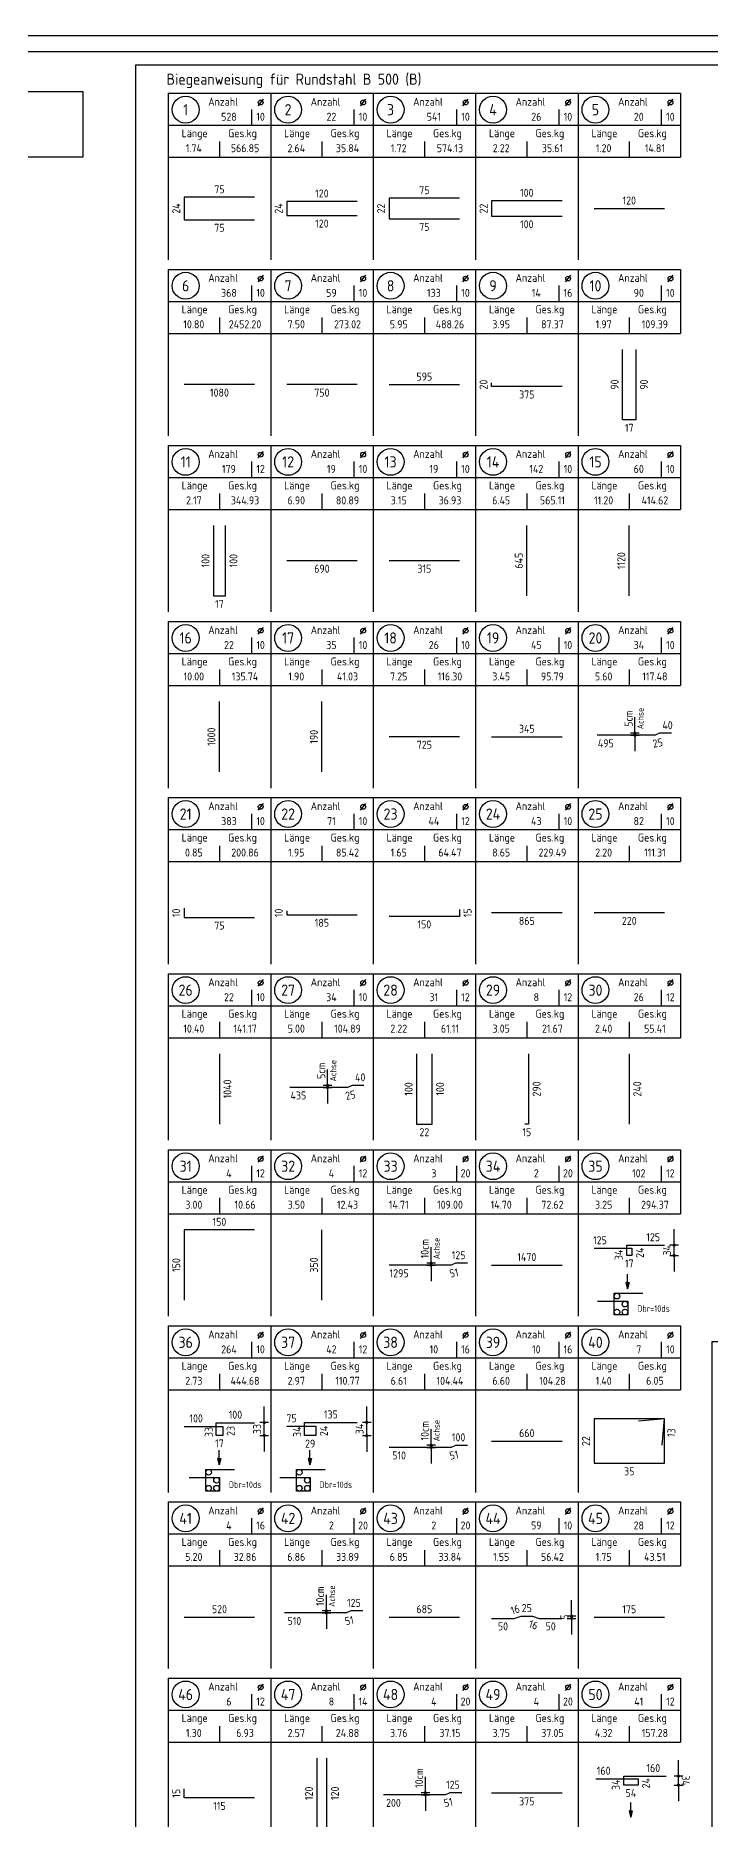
# Model space of a CAD drawing. Extents: x 6.5 to 106.5, y 0 to 47.5.
# Drawn here: x 55.38 to 65.92, y 14.19 to 42.05 of the extents above; entities that cross this region are included whole.
import ezdxf
from ezdxf.enums import TextEntityAlignment as Align

# ---------------------------------------------------------------- set-up
doc = ezdxf.new("R2010")
doc.units = 0
doc.header["$LTSCALE"] = 0.5
doc.linetypes.add('AUSGEZOGEN', pattern=[1000.01, 1000, 0.01])
for name, color, linetype in [('BETON', 7, 'Continuous'), ('DETAIL', 7, 'Continuous'), ('MASSE', 7, 'Continuous'), ('RAHMEN', 7, 'Continuous'), ('RND', 7, 'Continuous'), ('RND_BILD', 7, 'Continuous'), ('TEXT', 7, 'Continuous')]:
    doc.layers.add(name, color=color, linetype=linetype)
doc.styles.add('txt', font='isocp.shx')
doc.dimstyles.new('DOT_I', dxfattribs={"dimscale": 0.5, "dimtxt": 0.25, "dimasz": 0.25, "dimexe": 0.1, "dimexo": 0.3, "dimgap": 0.1, "dimtad": 1, "dimdec": 3, "dimzin": 3, "dimtxsty": 'txt', "dimblk": 'DOT', "dimblk1": 'DOT', "dimblk2": 'DOT', "dimsah": 1, "dimcen": 0.1, "dimse1": 1, "dimse2": 1, "dimazin": 0, "dimtfac": 1, "dimtdec": 4, "dimtix": 1, "dimtmove": 2, "dimatfit": 3, "dimfxl": 0, "dimtvp": 1, "dimtolj": 1, "dimtzin": 0, "dimarcsym": 0})

# ---------------------------------------------------------------- blocks, each defined once
blk = doc.blocks.new('A0-19-0')
at = {"layer": 'RAHMEN'}
blk.add_line((137.9, 84.1), (0, 84.1), dxfattribs=at)
at = {"layer": 'RAHMEN', "color": 5}
blk.add_line((137.4, 83.6), (2, 83.6), dxfattribs=at)
blk = doc.blocks.new('DOT')
at = {"layer": 'MASSE', "color": 7, "linetype": 'Continuous'}
for p, q in [((0, 0), (-1, 0)), ((0, 0.54), (0, -0.54))]:
    blk.add_line(p, q, dxfattribs=at)
at = {"layer": 'MASSE', "color": 7, "linetype": 'Continuous', "const_width": 0.2}
blk.add_lwpolyline([(-0.1, 0, 1), (0.1, 0, 1)], format="xyb", close=True, dxfattribs=at)
blk = doc.blocks.new('*D103')
at = {"layer": 'Defpoints', "color": 0, "linetype": 'AUSGEZOGEN', "transparency": 16777216}
for p in [(65.352, 23.161), (65.352, 23.161), (65.202, 23)]:
    blk.add_point(p, dxfattribs=at)
at = {"layer": 'RND_BILD', "color": 0, "linetype": 'AUSGEZOGEN', "lineweight": -2, "transparency": 16777216}
for p, q in [((65.352, 23.286), (65.352, 23.411)), ((65.352, 23), (65.352, 23.161)), ((65.352, 22.875), (65.352, 22.75))]:
    blk.add_line(p, q, dxfattribs=at)
at = {"layer": 'RND_BILD', "color": 0, "linetype": 'AUSGEZOGEN', "lineweight": -2, "transparency": 16777216, "xscale": 0.125, "yscale": 0.125, "zscale": 0.125}
for p, rotation in [((65.352, 23.161), 269.9999999323861), ((65.352, 23), 89.99999993238599)]:
    blk.add_blockref('DOT', p, dxfattribs=dict(at, rotation=rotation))
at = {"layer": 'RND_BILD', "color": 0, "linetype": 'AUSGEZOGEN', "transparency": 16777216, "insert": (65.24, 23.08), "char_height": 0.125, "attachment_point": 5, "rotation": 90, "style": 'txt'}
blk.add_mtext('\\A1;34', dxfattribs=at)
blk = doc.blocks.new('*D104')
at = {"layer": 'Defpoints', "color": 0, "linetype": 'AUSGEZOGEN', "transparency": 16777216}
for p in [(58.952, 20.389), (58.952, 20.389), (58.802, 20.19)]:
    blk.add_point(p, dxfattribs=at)
at = {"layer": 'RND_BILD', "color": 0, "linetype": 'AUSGEZOGEN', "lineweight": -2, "transparency": 16777216}
for p, q in [((58.952, 20.514), (58.952, 20.639)), ((58.952, 20.19), (58.952, 20.389)), ((58.952, 20.065), (58.952, 19.94))]:
    blk.add_line(p, q, dxfattribs=at)
at = {"layer": 'RND_BILD', "color": 0, "linetype": 'AUSGEZOGEN', "lineweight": -2, "transparency": 16777216, "xscale": 0.125, "yscale": 0.125, "zscale": 0.125}
for p, rotation in [((58.952, 20.389), 269.9999999136618), ((58.952, 20.19), 89.99999991366178)]:
    blk.add_blockref('DOT', p, dxfattribs=dict(at, rotation=rotation))
at = {"layer": 'RND_BILD', "color": 0, "linetype": 'AUSGEZOGEN', "transparency": 16777216, "insert": (58.84, 20.289), "char_height": 0.125, "attachment_point": 5, "rotation": 90, "style": 'txt'}
blk.add_mtext('\\A1;33', dxfattribs=at)
blk = doc.blocks.new('*D105')
at = {"layer": 'Defpoints', "color": 0, "linetype": 'AUSGEZOGEN', "transparency": 16777216}
for p in [(60.552, 20.393), (60.552, 20.393), (60.402, 20.186)]:
    blk.add_point(p, dxfattribs=at)
at = {"layer": 'RND_BILD', "color": 0, "linetype": 'AUSGEZOGEN', "lineweight": -2, "transparency": 16777216}
for p, q in [((60.552, 20.518), (60.552, 20.643)), ((60.552, 20.186), (60.552, 20.393)), ((60.552, 20.061), (60.552, 19.936))]:
    blk.add_line(p, q, dxfattribs=at)
at = {"layer": 'RND_BILD', "color": 0, "linetype": 'AUSGEZOGEN', "lineweight": -2, "transparency": 16777216, "xscale": 0.125, "yscale": 0.125, "zscale": 0.125}
for p, rotation in [((60.552, 20.393), 269.9999999323861), ((60.552, 20.186), 89.99999993238599)]:
    blk.add_blockref('DOT', p, dxfattribs=dict(at, rotation=rotation))
at = {"layer": 'RND_BILD', "color": 0, "linetype": 'AUSGEZOGEN', "transparency": 16777216, "insert": (60.44, 20.289), "char_height": 0.125, "attachment_point": 5, "rotation": 90, "style": 'txt'}
blk.add_mtext('\\A1;34', dxfattribs=at)
blk = doc.blocks.new('*D106')
at = {"layer": 'Defpoints', "color": 0, "linetype": 'AUSGEZOGEN', "transparency": 16777216}
for p in [(65.42, 14.87), (65.42, 14.87), (65.57, 14.729)]:
    blk.add_point(p, dxfattribs=at)
at = {"layer": 'RND_BILD', "color": 0, "linetype": 'AUSGEZOGEN', "lineweight": -2, "transparency": 16777216}
for p, q in [((65.42, 14.995), (65.42, 15.12)), ((65.42, 14.729), (65.42, 14.87)), ((65.42, 14.604), (65.42, 14.479))]:
    blk.add_line(p, q, dxfattribs=at)
at = {"layer": 'RND_BILD', "color": 0, "linetype": 'AUSGEZOGEN', "lineweight": -2, "transparency": 16777216, "xscale": 0.125, "yscale": 0.125, "zscale": 0.125}
for p, rotation in [((65.42, 14.87), 270.0000000673435), ((65.42, 14.729), 90.00000006734349)]:
    blk.add_blockref('DOT', p, dxfattribs=dict(at, rotation=rotation))
at = {"layer": 'RND_BILD', "color": 0, "linetype": 'AUSGEZOGEN', "transparency": 16777216, "insert": (65.533, 14.799), "char_height": 0.125, "attachment_point": 5, "rotation": 270, "style": 'txt'}
blk.add_mtext('\\A1;34', dxfattribs=at)
blk = doc.blocks.new('Pfeillinie')
at = {"layer": 'TEXT', "linetype": 'Continuous'}
blk.add_hatch(color=7, dxfattribs=at).paths.add_polyline_path([(0, 0), (-0.8, 0.2), (-0.8, 0), (-0.8, -0.2)])
at = {"layer": 'TEXT', "color": 7, "linetype": 'Continuous'}
for p, q in [((-0.8, 0), (-0.8, 0.2)), ((-0.8, 0.2), (0, 0)), ((-0.8, 0), (-0.8, -0.2)), ((-0.8, -0.2), (0, 0))]:
    blk.add_line(p, q, dxfattribs=at)
blk = doc.blocks.new('*D117')
at = {"layer": 'Defpoints', "color": 0, "linetype": 'AUSGEZOGEN', "transparency": 16777216}
for p in [(61.558, 22.88), (61.558, 22.88), (61.558, 22.847)]:
    blk.add_point(p, dxfattribs=at)
at = {"layer": 'RND_BILD', "color": 0, "linetype": 'AUSGEZOGEN', "lineweight": -2, "transparency": 16777216}
for p, q in [((61.558, 23.005), (61.558, 23.13)), ((61.558, 22.847), (61.558, 22.88)), ((61.558, 22.722), (61.558, 22.597))]:
    blk.add_line(p, q, dxfattribs=at)
at = {"layer": 'RND_BILD', "color": 0, "linetype": 'AUSGEZOGEN', "lineweight": -2, "transparency": 16777216, "xscale": 0.125, "yscale": 0.125, "zscale": 0.125}
for p, rotation in [((61.558, 22.88), 270), ((61.558, 22.847), 90)]:
    blk.add_blockref('DOT', p, dxfattribs=dict(at, rotation=rotation))
at = {"layer": 'RND_BILD', "color": 0, "linetype": 'AUSGEZOGEN', "transparency": 16777216, "insert": (61.459, 23.107), "char_height": 0.125, "attachment_point": 5, "rotation": 90, "style": 'txt'}
blk.add_mtext('\\A1;10cm', dxfattribs=at)
blk = doc.blocks.new('*D118')
at = {"layer": 'Defpoints', "color": 0, "linetype": 'AUSGEZOGEN', "transparency": 16777216}
for p in [(61.558, 20.035), (61.558, 20.035), (61.558, 20.002)]:
    blk.add_point(p, dxfattribs=at)
at = {"layer": 'RND_BILD', "color": 0, "linetype": 'AUSGEZOGEN', "lineweight": -2, "transparency": 16777216}
for p, q in [((61.558, 20.16), (61.558, 20.285)), ((61.558, 20.002), (61.558, 20.035)), ((61.558, 19.877), (61.558, 19.752))]:
    blk.add_line(p, q, dxfattribs=at)
at = {"layer": 'RND_BILD', "color": 0, "linetype": 'AUSGEZOGEN', "lineweight": -2, "transparency": 16777216, "xscale": 0.125, "yscale": 0.125, "zscale": 0.125}
for p, rotation in [((61.558, 20.035), 270), ((61.558, 20.002), 90)]:
    blk.add_blockref('DOT', p, dxfattribs=dict(at, rotation=rotation))
at = {"layer": 'RND_BILD', "color": 0, "linetype": 'AUSGEZOGEN', "transparency": 16777216, "insert": (61.459, 20.263), "char_height": 0.125, "attachment_point": 5, "rotation": 90, "style": 'txt'}
blk.add_mtext('\\A1;10cm', dxfattribs=at)
blk = doc.blocks.new('*D119')
at = {"layer": 'Defpoints', "color": 0, "linetype": 'AUSGEZOGEN', "transparency": 16777216}
for p in [(59.922, 17.45), (59.922, 17.45), (59.922, 17.418)]:
    blk.add_point(p, dxfattribs=at)
at = {"layer": 'RND_BILD', "color": 0, "linetype": 'AUSGEZOGEN', "lineweight": -2, "transparency": 16777216}
for p, q in [((59.922, 17.575), (59.922, 17.7)), ((59.922, 17.418), (59.922, 17.45)), ((59.922, 17.293), (59.922, 17.168))]:
    blk.add_line(p, q, dxfattribs=at)
at = {"layer": 'RND_BILD', "color": 0, "linetype": 'AUSGEZOGEN', "lineweight": -2, "transparency": 16777216, "xscale": 0.125, "yscale": 0.125, "zscale": 0.125}
for p, rotation in [((59.922, 17.45), 270), ((59.922, 17.418), 90)]:
    blk.add_blockref('DOT', p, dxfattribs=dict(at, rotation=rotation))
at = {"layer": 'RND_BILD', "color": 0, "linetype": 'AUSGEZOGEN', "transparency": 16777216, "insert": (59.824, 17.678), "char_height": 0.125, "attachment_point": 5, "rotation": 90, "style": 'txt'}
blk.add_mtext('\\A1;10cm', dxfattribs=at)
blk = doc.blocks.new('*D120')
at = {"layer": 'Defpoints', "color": 0, "linetype": 'AUSGEZOGEN', "transparency": 16777216}
for p in [(61.469, 14.61), (61.469, 14.61), (61.469, 14.577)]:
    blk.add_point(p, dxfattribs=at)
at = {"layer": 'RND_BILD', "color": 0, "linetype": 'AUSGEZOGEN', "lineweight": -2, "transparency": 16777216}
for p, q in [((61.469, 14.735), (61.469, 14.86)), ((61.469, 14.577), (61.469, 14.61)), ((61.469, 14.452), (61.469, 14.327))]:
    blk.add_line(p, q, dxfattribs=at)
at = {"layer": 'RND_BILD', "color": 0, "linetype": 'AUSGEZOGEN', "lineweight": -2, "transparency": 16777216, "xscale": 0.125, "yscale": 0.125, "zscale": 0.125}
for p, rotation in [((61.469, 14.61), 270), ((61.469, 14.577), 90)]:
    blk.add_blockref('DOT', p, dxfattribs=dict(at, rotation=rotation))
at = {"layer": 'RND_BILD', "color": 0, "linetype": 'AUSGEZOGEN', "transparency": 16777216, "insert": (61.371, 14.837), "char_height": 0.125, "attachment_point": 5, "rotation": 90, "style": 'txt'}
blk.add_mtext('\\A1;10cm', dxfattribs=at)
blk = doc.blocks.new('*D141')
at = {"layer": 'Defpoints', "color": 0, "linetype": 'AUSGEZOGEN', "transparency": 16777216}
for p in [(64.741, 31.156), (64.741, 31.156), (64.741, 31.124)]:
    blk.add_point(p, dxfattribs=at)
at = {"layer": 'RND_BILD', "color": 0, "linetype": 'AUSGEZOGEN', "lineweight": -2, "transparency": 16777216}
for p, q in [((64.741, 31.281), (64.741, 31.406)), ((64.741, 31.124), (64.741, 31.156)), ((64.741, 30.999), (64.741, 30.874))]:
    blk.add_line(p, q, dxfattribs=at)
at = {"layer": 'RND_BILD', "color": 0, "linetype": 'AUSGEZOGEN', "lineweight": -2, "transparency": 16777216, "xscale": 0.125, "yscale": 0.125, "zscale": 0.125}
for p, rotation in [((64.741, 31.156), 270), ((64.741, 31.124), 90)]:
    blk.add_blockref('DOT', p, dxfattribs=dict(at, rotation=rotation))
at = {"layer": 'RND_BILD', "color": 0, "linetype": 'AUSGEZOGEN', "transparency": 16777216, "insert": (64.642, 31.384), "char_height": 0.125, "attachment_point": 5, "rotation": 90, "style": 'txt'}
blk.add_mtext('\\A1;5cm', dxfattribs=at)
blk = doc.blocks.new('*D142')
at = {"layer": 'Defpoints', "color": 0, "linetype": 'AUSGEZOGEN', "transparency": 16777216}
for p in [(59.941, 25.656), (59.941, 25.656), (59.941, 25.624)]:
    blk.add_point(p, dxfattribs=at)
at = {"layer": 'RND_BILD', "color": 0, "linetype": 'AUSGEZOGEN', "lineweight": -2, "transparency": 16777216}
for p, q in [((59.941, 25.781), (59.941, 25.906)), ((59.941, 25.624), (59.941, 25.656)), ((59.941, 25.499), (59.941, 25.374))]:
    blk.add_line(p, q, dxfattribs=at)
at = {"layer": 'RND_BILD', "color": 0, "linetype": 'AUSGEZOGEN', "lineweight": -2, "transparency": 16777216, "xscale": 0.125, "yscale": 0.125, "zscale": 0.125}
for p, rotation in [((59.941, 25.656), 270), ((59.941, 25.624), 90)]:
    blk.add_blockref('DOT', p, dxfattribs=dict(at, rotation=rotation))
at = {"layer": 'RND_BILD', "color": 0, "linetype": 'AUSGEZOGEN', "transparency": 16777216, "insert": (59.842, 25.884), "char_height": 0.125, "attachment_point": 5, "rotation": 90, "style": 'txt'}
blk.add_mtext('\\A1;5cm', dxfattribs=at)
blk = doc.blocks.new('RND_LIS2')
at = {"layer": 'RND', "color": 3, "linetype": 'Continuous'}
for p, q in [((0, 0), (0, -5.2)), ((0, 0), (3.2, 0)), ((3.2, 0), (3.2, -2)), ((2.6, -0.503), (2.6, -1)), ((0, -1), (3.2, -1)), ((1.6, -1.503), (1.6, -2)), ((0, -2), (3.2, -2))]:
    blk.add_line(p, q, dxfattribs=at)
at = {"layer": 'RND', "color": 7, "linetype": 'Continuous'}
blk.add_line((2.805, -0.39), (2.973, -0.186), dxfattribs=at)
at = {"layer": 'RND', "color": 1, "linetype": 'Continuous'}
blk.add_circle((0.545, -0.513), 0.42, dxfattribs=at)
at = {"layer": 'RND', "color": 7, "linetype": 'Continuous'}
blk.add_circle((2.889, -0.288), 0.075, dxfattribs=at)
at = {"layer": 'RND', "color": 7, "linetype": 'Continuous', "style": 'txt'}
for s, p in [('Anzahl', (1.249, -0.391)), ('Länge', (0.42, -1.373)), ('Ges.kg', (1.872, -1.373))]:
    blk.add_text(s, height=0.25, dxfattribs=at).set_placement(p)
at = {"layer": 'RND', "color": 1, "linetype": 'Continuous', "style": 'txt'}
blk.add_attdef('POS1', text='', height=0.35, dxfattribs=at).set_placement((0.545, -0.513), align=Align.MIDDLE)
at = {"layer": 'RND', "color": 7, "linetype": 'Continuous', "style": 'txt'}
for tag, p in [('STK1', (1.897, -0.859)), ('DS1', (2.885, -0.859)), ('LANG1', (0.8, -1.841)), ('GEW', (2.4, -1.841))]:
    blk.add_attdef(tag, text='', height=0.25, dxfattribs=at).set_placement(p, align=Align.CENTER)
blk = doc.blocks.new('*D150')
at = {"layer": 'Defpoints', "color": 0, "linetype": 'AUSGEZOGEN', "transparency": 16777216}
for p in [(63.602, 17.368), (63.752, 17.333), (63.752, 17.333)]:
    blk.add_point(p, dxfattribs=at)
at = {"layer": 'RND_BILD', "color": 0, "linetype": 'AUSGEZOGEN', "lineweight": -2, "transparency": 16777216}
for p, q in [((63.752, 17.493), (63.752, 17.618)), ((63.752, 17.368), (63.752, 17.333)), ((63.752, 17.208), (63.752, 17.083))]:
    blk.add_line(p, q, dxfattribs=at)
at = {"layer": 'RND_BILD', "color": 0, "linetype": 'AUSGEZOGEN', "lineweight": -2, "transparency": 16777216, "xscale": 0.125, "yscale": 0.125, "zscale": 0.125}
for p, rotation in [((63.752, 17.368), 270), ((63.752, 17.333), 90)]:
    blk.add_blockref('DOT', p, dxfattribs=dict(at, rotation=rotation))
at = {"layer": 'RND_BILD', "color": 0, "linetype": 'AUSGEZOGEN', "transparency": 16777216, "insert": (63.64, 17.351), "char_height": 0.125, "attachment_point": 5, "rotation": 90, "style": 'txt'}
blk.add_mtext('\\A1;5', dxfattribs=at)

msp = doc.modelspace()

# ---------------------------------------------------------------- linework, layer by layer
at = {"layer": 'BETON', "color": 6, "linetype": 'AUSGEZOGEN'}
msp.add_lwpolyline([(48.8318, 41.177), (56.1174, 41.177), (56.1174, 40.1511), (48.8318, 40.1511)], close=True, dxfattribs=at)
at = {"layer": 'DETAIL', "color": 102, "linetype": 'AUSGEZOGEN'}
for centre in [(64.4603, 22.3648), (64.4603, 22.1159), (64.585, 22.2401), (64.585, 22.1159), (58.0829, 19.6148), (58.2077, 19.4901), (59.4993, 19.6148), (59.624, 19.4901), (58.0829, 19.3659), (58.2077, 19.3659), (59.4993, 19.3659), (59.624, 19.3659)]:
    msp.add_circle(centre, 0.0442, dxfattribs=at)
at = {"layer": 'RND', "color": 1, "linetype": 'AUSGEZOGEN'}
msp.add_lwpolyline([(65.9403, 12.6165), (56.947, 12.6165), (56.947, 41.5944), (74.6874, 41.5944), (74.6874, 21.6531), (65.9403, 21.6531)], close=True, dxfattribs=at)
at = {"layer": 'RND', "color": 102, "linetype": 'AUSGEZOGEN'}
for points in [[(64.6253, 22.4794), (64.6253, 22.7074)], [(58.248, 19.7294), (58.248, 19.9574)], [(59.6643, 19.7294), (59.6643, 19.9574)], [(64.6742, 14.2294), (64.6742, 14.4574)]]:
    msp.add_lwpolyline(points, dxfattribs=at)
at = {"layer": 'RND_BILD', "color": 1, "linetype": 'AUSGEZOGEN'}
for points in [[(58.802, 39.5266), (57.702, 39.5266), (57.702, 39.1746), (58.802, 39.1746)], [(60.402, 39.4606), (59.302, 39.4606), (59.302, 39.2406), (60.402, 39.2406)], [(62.002, 39.5119), (60.902, 39.5119), (60.902, 39.1893), (62.002, 39.1893)], [(63.602, 39.4716), (62.502, 39.4716), (62.502, 39.2296), (63.602, 39.2296)], [(64.102, 39.3506), (65.202, 39.3506)], [(64.7559, 37.1506), (64.7559, 36.0506), (64.5482, 36.0506), (64.5482, 37.1506)], [(58.802, 36.6006), (57.702, 36.6006)], [(60.402, 36.6006), (59.302, 36.6006)], [(60.902, 36.6006), (62.002, 36.6006)], [(63.602, 36.5713), (62.502, 36.5713), (62.502, 36.6299)], [(58.1585, 34.4006), (58.1585, 33.3006), (58.3455, 33.3006), (58.3455, 34.4006)], [(63.052, 33.3006), (63.052, 34.4006)], [(64.652, 33.3006), (64.652, 34.4006)], [(60.402, 33.8506), (59.302, 33.8506)], [(62.002, 33.8506), (60.902, 33.8506)], [(58.252, 30.5506), (58.252, 31.6506)], [(59.852, 30.5506), (59.852, 31.6506)], [(62.002, 31.1006), (60.902, 31.1006)], [(62.502, 31.1006), (63.602, 31.1006)], [(65.3093, 31.1563), (65.123, 31.1563), (65.054, 31.1237), (64.1492, 31.1237)], [(57.702, 28.4239), (57.702, 28.2773), (58.802, 28.2773)], [(59.302, 28.3803), (59.302, 28.3209), (60.402, 28.3209)], [(62.002, 28.4056), (62.002, 28.2956), (60.902, 28.2956)], [(63.602, 28.3506), (62.502, 28.3506)], [(65.202, 28.3506), (64.102, 28.3506)], [(58.252, 26.1506), (58.252, 25.0506)], [(61.331, 26.1506), (61.331, 25.0506), (61.573, 25.0506), (61.573, 26.1506)], [(63.0805, 26.1506), (63.0805, 25.0506), (63.0236, 25.0506)], [(64.652, 26.1506), (64.652, 25.0506)], [(60.5093, 25.6563), (60.323, 25.6563), (60.254, 25.6237), (59.3492, 25.6237)], [(58.802, 23.4006), (57.702, 23.4006), (57.702, 22.3006)], [(59.852, 22.3006), (59.852, 23.4006)], [(64.102, 23.1135), (64.6922, 23.1135), (64.6922, 23.0002), (64.6119, 23.0002), (64.6119, 23.1607), (65.202, 23.1607)], [(62.1264, 22.8795), (61.9401, 22.8795), (61.8711, 22.8469), (60.902, 22.8469)], [(62.502, 22.8506), (63.602, 22.8506)], [(57.702, 20.3285), (58.3031, 20.3285), (58.3031, 20.1903), (58.201, 20.1903), (58.201, 20.3886), (58.802, 20.3886)], [(59.302, 20.332), (59.7578, 20.332), (59.7578, 20.1861), (59.5816, 20.1861), (59.5816, 20.3928), (60.402, 20.3928)], [(65.1664, 20.0393), (65.202, 20.4463), (64.102, 20.4463), (64.102, 19.7549), (65.202, 19.7549), (65.202, 20.4463), (64.795, 20.4107)], [(62.502, 20.1006), (63.602, 20.1006)], [(62.1264, 20.0349), (61.9401, 20.0349), (61.8711, 20.0022), (60.902, 20.0022)], [(57.702, 17.3506), (58.802, 17.3506)], [(60.4911, 17.4502), (60.3049, 17.4502), (60.2358, 17.4175), (59.2668, 17.4175)], [(60.902, 17.3506), (62.002, 17.3506)], [(62.502, 17.3329), (62.8569, 17.3329), (62.9633, 17.3684), (63.1408, 17.3684), (63.2472, 17.3329), (63.602, 17.3329)], [(64.102, 17.3506), (65.202, 17.3506)], [(59.7741, 15.1506), (59.7741, 14.0506), (59.93, 14.0506), (59.93, 15.1506)], [(64.1277, 14.8283), (64.7894, 14.8283), (64.7894, 14.7291), (64.5661, 14.7291), (64.5661, 14.8697), (65.2277, 14.8697)], [(58.802, 14.5289), (57.702, 14.5289), (57.702, 14.6723)], [(62.0379, 14.6095), (61.8517, 14.6095), (61.7826, 14.5768), (60.8136, 14.5768)], [(63.602, 14.6006), (62.502, 14.6006)]]:
    msp.add_lwpolyline(points, dxfattribs=at)
at = {"layer": 'RND_BILD', "color": 7, "linetype": 'AUSGEZOGEN'}
for points in [[(64.1568, 22.2844), (64.6292, 22.2844), (64.6292, 22.0717), (64.416, 22.0717), (64.416, 22.409), (64.8623, 22.409)], [(57.7794, 19.5344), (58.2519, 19.5344), (58.2519, 19.3217), (58.0387, 19.3217), (58.0387, 19.659), (58.4849, 19.659)], [(59.1958, 19.5344), (59.6683, 19.5344), (59.6683, 19.3217), (59.455, 19.3217), (59.455, 19.659), (59.9013, 19.659)]]:
    msp.add_lwpolyline(points, dxfattribs=at)

# ---------------------------------------------------------------- block references
at = {"layer": 'RAHMEN', "color": 7, "linetype": 'AUSGEZOGEN', "xscale": 0.5, "yscale": 0.5, "zscale": 0.5}
msp.add_blockref('A0-19-0', (6.5209, 0), dxfattribs=at)
at = {"layer": 'RND', "color": 102, "linetype": 'AUSGEZOGEN', "xscale": 0.125, "yscale": 0.125, "zscale": 0.125, "rotation": 270}
for p in [(64.6253, 22.4794), (58.248, 19.7294), (59.6643, 19.7294), (64.6742, 14.2294)]:
    msp.add_blockref('Pfeillinie', p, dxfattribs=at)
at = {"layer": 'RND_BILD', "color": 6, "linetype": 'AUSGEZOGEN', "xscale": 0.5, "yscale": 0.5, "zscale": 0.5}
for p, values in [((57.452, 41.1506), {'POS1': '1', 'STK1': '528', 'DS1': '10', 'LANG1': '1.74', 'GEW': '566.85'}), ((57.452, 30.1506), {'POS1': '21', 'STK1': '383', 'DS1': '10', 'LANG1': '0.85', 'GEW': '200.86'}), ((57.452, 19.1506), {'POS1': '41', 'STK1': '4', 'DS1': '16', 'LANG1': '5.20', 'GEW': '32.86'})]:
    msp.add_blockref('RND_LIS2', p, dxfattribs=at).add_auto_attribs(values)
at = {"layer": 'RND_BILD', "color": 7, "linetype": 'AUSGEZOGEN', "xscale": 0.5, "yscale": 0.5, "zscale": 0.5}
for p, values in [((59.052, 41.1506), {'POS1': '2', 'STK1': '22', 'DS1': '10', 'LANG1': '2.64', 'GEW': '35.84'}), ((60.652, 41.1506), {'POS1': '3', 'STK1': '541', 'DS1': '10', 'LANG1': '1.72', 'GEW': '574.13'}), ((62.252, 41.1506), {'POS1': '4', 'STK1': '26', 'DS1': '10', 'LANG1': '2.22', 'GEW': '35.61'}), ((63.852, 41.1506), {'POS1': '5', 'STK1': '20', 'DS1': '10', 'LANG1': '1.20', 'GEW': '14.81'}), ((57.452, 38.4006), {'POS1': '6', 'STK1': '368', 'DS1': '10', 'LANG1': '10.80', 'GEW': '2452.20'}), ((59.052, 38.4006), {'POS1': '7', 'STK1': '59', 'DS1': '10', 'LANG1': '7.50', 'GEW': '273.02'}), ((60.652, 38.4006), {'POS1': '8', 'STK1': '133', 'DS1': '10', 'LANG1': '5.95', 'GEW': '488.26'}), ((62.252, 38.4006), {'POS1': '9', 'STK1': '14', 'DS1': '16', 'LANG1': '3.95', 'GEW': '87.37'}), ((63.852, 38.4006), {'POS1': '10', 'STK1': '90', 'DS1': '10', 'LANG1': '1.97', 'GEW': '109.39'}), ((57.452, 35.6506), {'POS1': '11', 'STK1': '179', 'DS1': '12', 'LANG1': '2.17', 'GEW': '344.93'}), ((59.052, 35.6506), {'POS1': '12', 'STK1': '19', 'DS1': '10', 'LANG1': '6.90', 'GEW': '80.89'}), ((60.652, 35.6506), {'POS1': '13', 'STK1': '19', 'DS1': '10', 'LANG1': '3.15', 'GEW': '36.93'}), ((62.252, 35.6506), {'POS1': '14', 'STK1': '142', 'DS1': '10', 'LANG1': '6.45', 'GEW': '565.11'}), ((63.852, 35.6506), {'POS1': '15', 'STK1': '60', 'DS1': '10', 'LANG1': '11.20', 'GEW': '414.62'}), ((57.452, 32.9006), {'POS1': '16', 'STK1': '22', 'DS1': '10', 'LANG1': '10.00', 'GEW': '135.74'}), ((59.052, 32.9006), {'POS1': '17', 'STK1': '35', 'DS1': '10', 'LANG1': '1.90', 'GEW': '41.03'}), ((60.652, 32.9006), {'POS1': '18', 'STK1': '26', 'DS1': '10', 'LANG1': '7.25', 'GEW': '116.30'}), ((62.252, 32.9006), {'POS1': '19', 'STK1': '45', 'DS1': '10', 'LANG1': '3.45', 'GEW': '95.79'}), ((63.852, 32.9006), {'POS1': '20', 'STK1': '34', 'DS1': '10', 'LANG1': '5.60', 'GEW': '117.48'}), ((59.052, 30.1506), {'POS1': '22', 'STK1': '71', 'DS1': '10', 'LANG1': '1.95', 'GEW': '85.42'}), ((60.652, 30.1506), {'POS1': '23', 'STK1': '44', 'DS1': '12', 'LANG1': '1.65', 'GEW': '64.47'}), ((62.252, 30.1506), {'POS1': '24', 'STK1': '43', 'DS1': '10', 'LANG1': '8.65', 'GEW': '229.49'}), ((63.852, 30.1506), {'POS1': '25', 'STK1': '82', 'DS1': '10', 'LANG1': '2.20', 'GEW': '111.31'}), ((57.452, 27.4006), {'POS1': '26', 'STK1': '22', 'DS1': '10', 'LANG1': '10.40', 'GEW': '141.17'}), ((59.052, 27.4006), {'POS1': '27', 'STK1': '34', 'DS1': '10', 'LANG1': '5.00', 'GEW': '104.89'}), ((60.652, 27.4006), {'POS1': '28', 'STK1': '31', 'DS1': '12', 'LANG1': '2.22', 'GEW': '61.11'}), ((62.252, 27.4006), {'POS1': '29', 'STK1': '8', 'DS1': '12', 'LANG1': '3.05', 'GEW': '21.67'}), ((63.852, 27.4006), {'POS1': '30', 'STK1': '26', 'DS1': '12', 'LANG1': '2.40', 'GEW': '55.41'}), ((57.452, 24.6506), {'POS1': '31', 'STK1': '4', 'DS1': '12', 'LANG1': '3.00', 'GEW': '10.66'}), ((59.052, 24.6506), {'POS1': '32', 'STK1': '4', 'DS1': '12', 'LANG1': '3.50', 'GEW': '12.43'}), ((60.652, 24.6506), {'POS1': '33', 'STK1': '3', 'DS1': '20', 'LANG1': '14.71', 'GEW': '109.00'}), ((62.252, 24.6506), {'POS1': '34', 'STK1': '2', 'DS1': '20', 'LANG1': '14.70', 'GEW': '72.62'}), ((63.852, 24.6506), {'POS1': '35', 'STK1': '102', 'DS1': '12', 'LANG1': '3.25', 'GEW': '294.37'}), ((57.452, 21.9006), {'POS1': '36', 'STK1': '264', 'DS1': '10', 'LANG1': '2.73', 'GEW': '444.68'}), ((59.052, 21.9006), {'POS1': '37', 'STK1': '42', 'DS1': '12', 'LANG1': '2.97', 'GEW': '110.77'}), ((60.652, 21.9006), {'POS1': '38', 'STK1': '10', 'DS1': '16', 'LANG1': '6.61', 'GEW': '104.44'}), ((62.252, 21.9006), {'POS1': '39', 'STK1': '10', 'DS1': '16', 'LANG1': '6.60', 'GEW': '104.28'}), ((63.852, 21.9006), {'POS1': '40', 'STK1': '7', 'DS1': '10', 'LANG1': '1.40', 'GEW': '6.05'}), ((59.052, 19.1506), {'POS1': '42', 'STK1': '2', 'DS1': '20', 'LANG1': '6.86', 'GEW': '33.89'}), ((60.652, 19.1506), {'POS1': '43', 'STK1': '2', 'DS1': '20', 'LANG1': '6.85', 'GEW': '33.84'}), ((62.252, 19.1506), {'POS1': '44', 'STK1': '59', 'DS1': '10', 'LANG1': '1.55', 'GEW': '56.42'}), ((63.852, 19.1506), {'POS1': '45', 'STK1': '28', 'DS1': '12', 'LANG1': '1.75', 'GEW': '43.51'}), ((57.452, 16.4006), {'POS1': '46', 'STK1': '6', 'DS1': '12', 'LANG1': '1.30', 'GEW': '6.93'}), ((59.052, 16.4006), {'POS1': '47', 'STK1': '8', 'DS1': '14', 'LANG1': '2.57', 'GEW': '24.88'}), ((60.652, 16.4006), {'POS1': '48', 'STK1': '4', 'DS1': '20', 'LANG1': '3.76', 'GEW': '37.15'}), ((62.252, 16.4006), {'POS1': '49', 'STK1': '4', 'DS1': '20', 'LANG1': '3.75', 'GEW': '37.05'}), ((63.852, 16.4006), {'POS1': '50', 'STK1': '41', 'DS1': '12', 'LANG1': '4.32', 'GEW': '157.28'})]:
    msp.add_blockref('RND_LIS2', p, dxfattribs=at).add_auto_attribs(values)

# ---------------------------------------------------------------- texts
at = {"layer": 'DETAIL', "color": 7, "linetype": 'AUSGEZOGEN', "style": 'txt'}
for p in [(65.0303, 22.1706), (58.653, 19.4206), (60.0693, 19.4206)]:
    msp.add_text('Dbr=10ds', height=0.1, dxfattribs=at).set_placement(p, align=Align.MIDDLE)
at = {"layer": 'RND_BILD', "color": 7, "linetype": 'AUSGEZOGEN', "style": 'txt'}
for s, p in [('75', (58.252, 39.6516)), ('120', (59.852, 39.5856)), ('75', (61.452, 39.6369)), ('100', (63.052, 39.5966)), ('120', (64.652, 39.4756)), ('75', (58.252, 39.0496)), ('120', (59.852, 39.1156)), ('75', (61.452, 39.0643)), ('100', (63.052, 39.1046)), ('595', (61.452, 36.7256)), ('1080', (58.252, 36.4756)), ('750', (59.852, 36.4756)), ('375', (63.052, 36.4463)), ('17', (64.652, 35.9256)), ('690', (59.852, 33.7256)), ('315', (61.452, 33.7256)), ('17', (58.252, 33.1756)), ('345', (63.052, 31.2256)), ('40', (65.2502, 31.2813)), ('725', (61.452, 30.9756)), ('495', (64.2846, 30.9987)), ('75', (58.252, 28.1523)), ('185', (59.852, 28.1959)), ('150', (61.452, 28.1706)), ('865', (63.052, 28.2256)), ('220', (64.652, 28.2256)), ('40', (60.4502, 25.7813)), ('435', (59.4846, 25.4987)), ('22', (61.452, 24.9256)), ('15', (63.052, 24.9256)), ('150', (58.252, 23.5256)), ('125', (61.9869, 23.0045)), ('1470', (63.052, 22.9756)), ('17', (64.652, 22.8752)), ('1295', (61.0577, 22.7219)), ('17', (58.252, 20.0653)), ('29', (59.6697, 20.0611)), ('100', (61.9869, 20.1599)), ('660', (63.052, 20.2256)), ('510', (61.0577, 19.8772)), ('35', (64.652, 19.6299)), ('125', (60.3516, 17.5752)), ('25', (63.052, 17.4934)), ('520', (58.252, 17.4756)), ('510', (59.4224, 17.2925)), ('685', (61.452, 17.4756)), ('175', (64.652, 17.4756)), ('50', (62.6795, 17.2079)), ('50', (63.4246, 17.2079)), ('125', (61.8984, 14.7345)), ('200', (60.9692, 14.4518)), ('375', (63.052, 14.4756)), ('54', (64.6777, 14.6041)), ('115', (58.252, 14.4039))]:
    msp.add_text(s, height=0.125, dxfattribs=at).set_placement(p, align=Align.MIDDLE)
for s, rotation, p in [('24', 90, (57.577, 39.3506)), ('24', 90, (59.177, 39.3506)), ('22', 90, (60.777, 39.3506)), ('22', 90, (62.377, 39.3506)), ('20', 90, (62.377, 36.6006)), ('90', 90, (64.4232, 36.6006)), ('90', 90, (64.8809, 36.6006)), ('100', 90, (58.0335, 33.8506)), ('100', 90, (58.4705, 33.8506)), ('645', 90, (62.927, 33.8506)), ('1120', 90, (64.527, 33.8506)), ('1000', 90, (58.127, 31.1006)), ('190', 90, (59.727, 31.1006)), ('25', 11.30993, (65.0972, 31.0048)), ('10', 90, (57.577, 28.3506)), ('10', 90, (59.177, 28.3506)), ('15', 90, (62.127, 28.3506)), ('1040', 90, (58.377, 25.6006)), ('100', 90, (61.206, 25.6006)), ('100', 90, (61.698, 25.6006)), ('290', 90, (63.2055, 25.6006)), ('240', 90, (64.777, 25.6006)), ('25', 11.30993, (60.2972, 25.5048)), ('125', 0, (64.1948, 23.2385)), ('125', 360, (65.0256, 23.2857)), ('150', 90, (57.577, 22.8506)), ('350', 90, (59.727, 22.8506)), ('34', 90, (64.4869, 23.009)), ('24', 90, (64.8172, 23.0429)), ('51', 11.30993, (61.9143, 22.728)), ('100', 0.00001, (57.8887, 20.4564)), ('100', 360, (58.5015, 20.5136)), ('75', 0, (59.3775, 20.457)), ('24', 90, (59.8828, 20.2591)), ('135', 360, (59.9918, 20.5178)), ('33', 90, (58.0848, 20.2425)), ('23', 90, (58.4281, 20.2594)), ('34', 90, (59.4654, 20.2484)), ('22', 90, (63.977, 20.1006)), ('13', 84.99986, (65.3088, 20.2319)), ('51', 11.30993, (61.9143, 19.8834)), ('51', 11.30993, (60.2791, 17.2987)), ('16', 18.43495, (62.8706, 17.4692)), ('16', 341.56505, (63.1545, 17.232)), ('160', 360, (65.0275, 14.9947)), ('160', 0, (64.253, 14.9533)), ('34', 90, (64.4411, 14.733)), ('24', 90, (64.9144, 14.7573)), ('15', 90, (57.577, 14.6006)), ('120', 90, (59.6491, 14.6006)), ('120', 90, (60.055, 14.6006)), ('51', 11.30993, (61.8259, 14.458))]:
    msp.add_text(s, height=0.125, rotation=rotation, dxfattribs=at).set_placement(p, align=Align.MIDDLE)
at = {"layer": 'TEXT', "color": 1, "linetype": 'AUSGEZOGEN', "style": 'txt'}
msp.add_text('Biegeanweisung für Rundstahl B 500 (B)', height=0.175, dxfattribs=at).set_placement((57.4254, 41.2835))
at = {"layer": 'TEXT', "color": 7, "linetype": 'AUSGEZOGEN', "style": 'txt'}
for p in [(64.8765, 31.2176), (60.0765, 25.7176), (61.6936, 22.9408), (61.6936, 20.0962), (60.0584, 17.5115)]:
    msp.add_text('Achse', height=0.1, rotation=90, dxfattribs=at).set_placement(p)

# ---------------------------------------------------------------- dimensions: what is measured, and where the dimension line sits
at = {"layer": 'RND_BILD', "color": 7, "linetype": 'AUSGEZOGEN'}
for base, p1, p2, text, picture, middle in [((64.7405, 31.1563), (64.7405, 31.1237), (64.7405, 31.1563), '5cm', '*D141', (64.6422, 31.3843)), ((59.9405, 25.6563), (59.9405, 25.6237), (59.9405, 25.6563), '5cm', '*D142', (59.8422, 25.8843)), ((61.5576, 22.8795), (61.5576, 22.8469), (61.5576, 22.8795), '10cm', '*D117', (61.4592, 23.1075)), ((61.5576, 20.0349), (61.5576, 20.0022), (61.5576, 20.0349), '10cm', '*D118', (61.4592, 20.2628)), ((59.9223, 17.4502), (59.9223, 17.4175), (59.9223, 17.4502), '10cm', '*D119', (59.824, 17.6781)), ((61.4691, 14.6095), (61.4691, 14.5768), (61.4691, 14.6095), '10cm', '*D120', (61.3708, 14.8374))]:
    dim = msp.add_linear_dim(base=base, p1=p1, p2=p2, angle=90, text=text, dimstyle='DOT_I', override={"dimdec": 0, "dimlfac": 100, "dimrnd": 0.0005}, dxfattribs=at)
    dim.commit()
    dim.dimension.update_dxf_attribs({"geometry": picture, "text_midpoint": middle, "dimtype": 160})
for base, p1, p2, angle, text, override, picture, middle in [((65.352, 23.1607), (65.202, 23.0002), (65.352, 23.1607), 90, '34', {"dimdec": 0, "dimlfac": 100}, '*D103', (65.2395, 23.0805)), ((58.952, 20.3886), (58.802, 20.1903), (58.952, 20.3886), 90, '33', {"dimdec": 0, "dimlfac": 100}, '*D104', (58.8395, 20.2895)), ((60.552, 20.3928), (60.402, 20.1861), (60.552, 20.3928), 90, '34', {"dimdec": 0, "dimlfac": 100}, '*D105', (60.4395, 20.2895)), ((63.752, 17.3329), (63.602, 17.3684), (63.752, 17.3329), 90, '5', {"dimdec": 0, "dimlfac": 100, "dimrnd": 0.0005}, '*D150', (63.6395, 17.3506)), ((65.4205, 14.8697), (65.5705, 14.7291), (65.4205, 14.8697), 270, '34', {"dimdec": 0, "dimlfac": 100}, '*D106', (65.533, 14.7994))]:
    dim = msp.add_linear_dim(base=base, p1=p1, p2=p2, angle=angle, text=text, dimstyle='DOT_I', override=override, dxfattribs=at)
    dim.commit()
    dim.dimension.update_dxf_attribs({"geometry": picture, "text_midpoint": middle})

doc.saveas('drawing.dxf')
